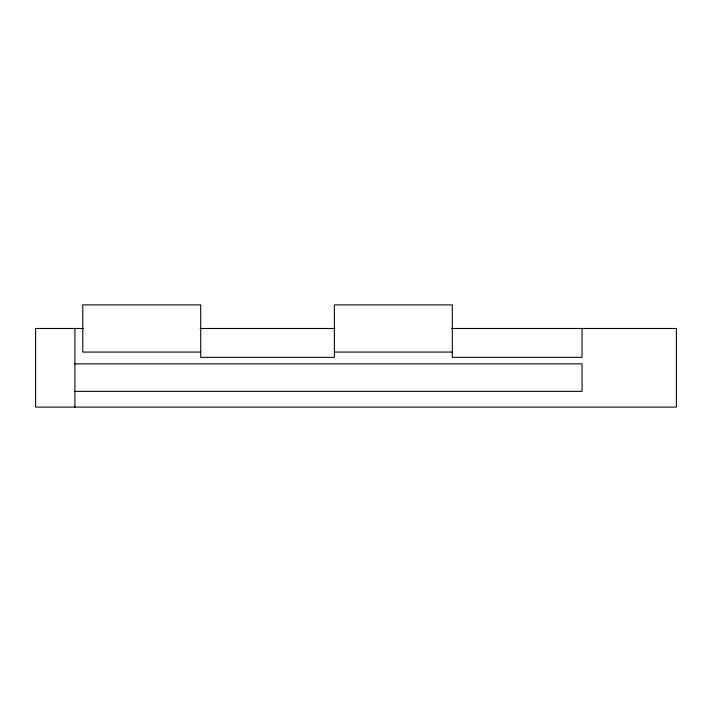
<?xml version="1.0" encoding="UTF-8"?>
<svg xmlns="http://www.w3.org/2000/svg" width="712" height="712" viewBox="0 0 712 712"><rect width="100%" height="100%" fill="white"/><g stroke="black" fill="none" stroke-linecap="round" stroke-linejoin="round"><path stroke-width="1.07" d="M83.438 328.481L35.6 328.481L35.6 407.104L676.4 407.104L676.4 328.481L451.444 328.481M200.161 328.481L334.863 328.481M200.713 352.066L82.779 352.066L82.779 304.896L200.713 304.896L200.713 357.344L334.382 357.344L334.382 304.896L452.316 304.896L452.316 357.344L582.051 357.344L582.051 328.481M334.382 352.066L452.316 352.066M74.911 363.859L582.051 363.859L582.051 391.377L74.911 391.377M74.911 328.481L74.911 407.104"/></g></svg>
